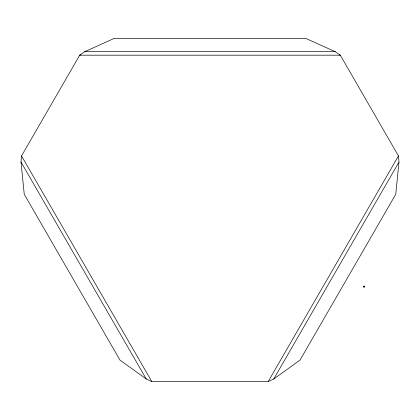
<?xml version="1.0" encoding="UTF-8"?>
<svg xmlns="http://www.w3.org/2000/svg" width="420" height="420" viewBox="0 0 420 420"><rect width="100%" height="100%" fill="white"/><g stroke="black" fill="none" stroke-linecap="round" stroke-linejoin="round"><path stroke-width="0.63" d="M364.13 286.072L364.618 286.855L363.641 286.855C363.935 284.881 365.484 287.863 363.678 286.797M398.979 162.067L398.47 155.935L340.3 55.188L335.249 51.681L305.729 38.372L114.272 38.372L84.751 51.681L79.7 55.188L21.53 155.935L21.021 162.067L24.255 194.292L119.978 360.092L146.265 379.003L151.835 381.628L268.165 381.628L273.735 379.003L300.022 360.092L395.745 194.292L398.979 162.067L273.735 379.003M398.36 156.602L398.47 155.935L268.165 381.628L268.69 381.197M364.229 286.855L363.647 286.855L364.135 286.01M363.888 286.703L364.124 286.298L364.376 286.703M80.33 54.952L79.7 55.188L340.3 55.188L339.67 54.952M84.751 51.681L335.249 51.681M363.809 286.755L364.565 286.823M151.31 381.197L151.835 381.628L21.53 155.935L21.64 156.602M364.13 286.204L364.455 286.755M21.021 162.067L146.265 379.003"/></g></svg>
